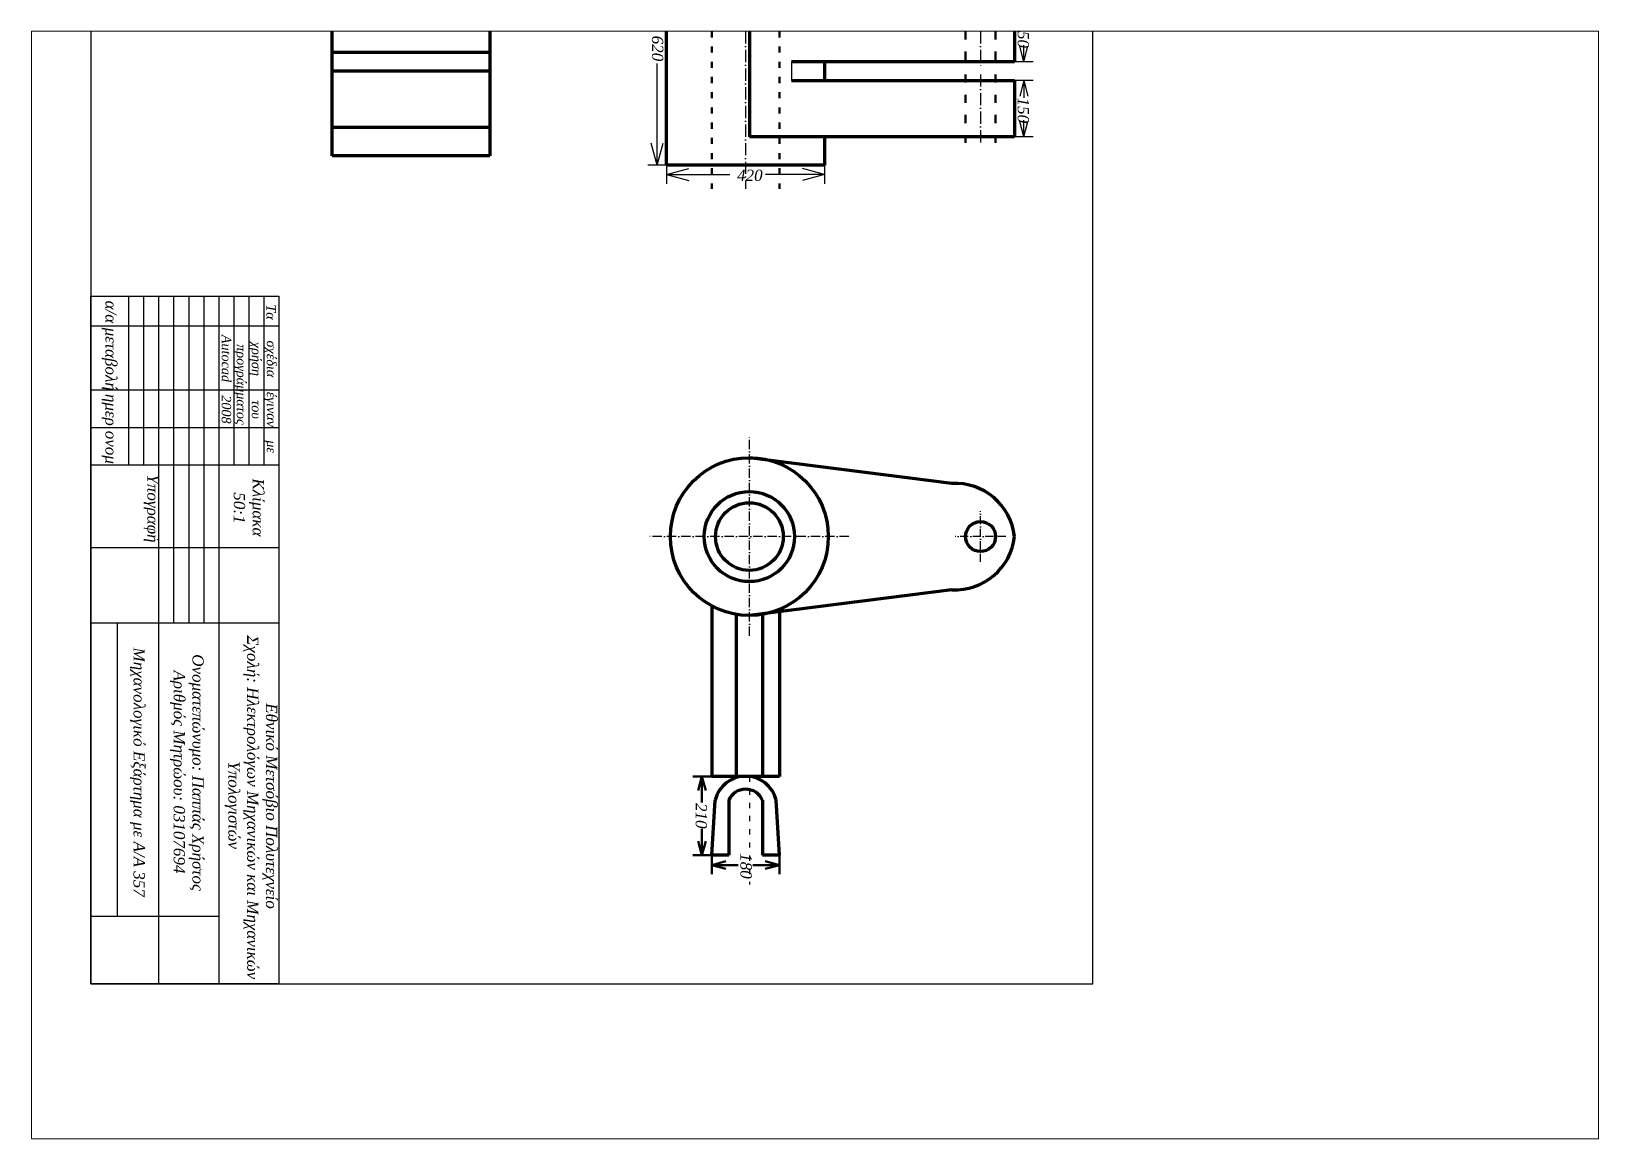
# Paper-space layout 'Layout1' of a CAD drawing. Header units: millimetres. Extents: x -1 to 416, y -2 to 293.
# The model-space entities are those that its viewports show. They can reach past a viewport. Long polylines and large blocks are cut down to what shows.
import ezdxf

# ---------------------------------------------------------------- set-up
doc = ezdxf.new("R2010")
doc.units = ezdxf.units.MM
doc.header["$LTSCALE"] = 0.09
doc.linetypes.add('ACAD_ISO03W100', pattern=[30, 12, -18])
doc.linetypes.add('ACAD_ISO10W100', pattern=[18, 12, -3, 0, -3])

# ---------------------------------------------------------------- blocks, each defined once
blk = doc.blocks.new('A$C11424FCF')
for p, q in [((0, 0), (0.8, 0)), ((0, -0.4), (0, 0)), ((0.8, 0), (2.5, 0)), ((0.8, 0), (0.8, -5)), ((2.5, 0), (3.5, 0)), ((2.5, 0), (2.5, -5)), ((3.5, 0), (4.5, 0)), ((3.5, 0), (3.5, -5)), ((4.5, 0), (6.7, 0)), ((4.5, 0), (4.5, -5)), ((6.7, 0), (8.7, 0)), ((6.7, 0), (6.7, -5)), ((8.7, 0), (18.3, 0)), ((8.7, 0), (8.7, -5)), ((18.3, 0), (18.3, -5)), ((0, -0.8), (0, -0.4)), ((0, -0.4), (4.5, -0.4)), ((0, -1.2), (0, -0.8)), ((0, -0.8), (4.5, -0.8)), ((0, -1.6), (0, -1.2)), ((0, -1.2), (4.5, -1.2)), ((0, -2), (0, -1.6)), ((0, -1.6), (18.3, -1.6)), ((16.5, -5), (16.5, -1.6)), ((0, -2.4), (0, -2)), ((0, -2), (8.7, -2)), ((0, -2.8), (0, -2.4)), ((0, -2.4), (8.7, -2.4)), ((0, -3.2), (0, -2.8)), ((0, -2.8), (8.7, -2.8)), ((0, -3.6), (0, -3.2)), ((0, -3.2), (18.3, -3.2)), ((0, -4), (0, -3.6)), ((0, -3.6), (4.5, -3.6)), ((0, -5), (0, -4)), ((0, -4), (4.5, -4)), ((8.7, -4.3), (16.5, -4.3)), ((16.5, -5), (0, -5)), ((18.3, -5), (16.5, -5))]:
    blk.add_line(p, q)
at = {"char_height": 0.3, "attachment_point": 1}
for s, insert, width in [('\\pi0.35011;{\\fTimes New Roman|b0|i1|c161|p18;Κλίμακα\\P\\pi0.72019;50\\fTimes New Roman|b0|i1|c0|p18;:1}', (4.5, -0.4), 2.2), ('\\pi2.1329;{\\fTimes New Roman|b0|i1|c161|p18;Εθνικό Μετσόβιο Πολυτεχνείο \\fTimes New Roman|b0|i1|c0|p18;\\P\\pi0.32682;\\fTimes New Roman|b0|i1|c161|p18;Σχολή\\fTimes New Roman|b0|i1|c0|p18;:\\fTimes New Roman|b0|i1|c161|p18; Ηλεκτρολόγων Μηχανικών και Μηχανικών \\P\\pi3.6785;Υπολογιστών}', (8.7, -0.045), 9.6), ('\\pi0.82906;{\\fTimes New Roman|b0|i1|c161|p18;Ονοματεπώνυμο\\fTimes New Roman|b0|i1|c0|p18;: \\fTimes New Roman|b0|i1|c161|p18;Παππάς Χρήστος\\P\\pi1.2619;Αριθμός Μητρώου\\fTimes New Roman|b0|i1|c0|p18;: 03107694}', (8.7, -2), 7.8), ('\\pi0.24207;{\\fTimes New Roman|b0|i1|c161|p18;Υπογραφή}', (4.5, -3.2), 2.2), ('\\pi0.65159;{\\fTimes New Roman|b0|i1|c161|p18;Μηχανολογικό Εξάρτημα με Α/Α 357}', (8.7, -3.567), 7.8), ('\\pi0.11774;{\\fTimes New Roman|b0|i1|c161|p18;α/α}', (0, -4.314), 0.8), ('\\pi0.038464;{\\fTimes New Roman|b0|i1|c161|p18;μεταβολή}', (0.8, -4.314), 1.7), ('\\pi0.10094;{\\fTimes New Roman|b0|i1|c161|p18;ημερ}', (2.5, -4.314), 1), ('\\pi0.081579;{\\fTimes New Roman|b0|i1|c161|p18;ονομ}', (3.5, -4.314), 1)]:
    blk.add_mtext(s, dxfattribs=dict(at, insert=insert, width=width))

msp = doc.modelspace()

# ---------------------------------------------------------------- linework, layer by layer
for p, q in [((-23.63, 305.53), (-23.63, -87.72)), ((242.82, -87.72), (242.82, 305.53)), ((-23.63, -87.72), (242.82, -87.72))]:
    msp.add_line(p, q)
at = {"linetype": 'ACAD_ISO03W100', "lineweight": 50, "ltscale": 1.5}
for p, q in [((141.49, 241), (141.49, 123.89)), ((159.49, 241), (159.49, 123.89))]:
    msp.add_line(p, q, dxfattribs=at)
at = {"linetype": 'ACAD_ISO10W100', "lineweight": 30, "ltscale": 3}
for p, q in [((150.49, 241), (150.49, 123.89)), ((212.99, 173.9), (212.99, 156.31)), ((212.99, 154.32), (212.99, 136.12))]:
    msp.add_line(p, q, dxfattribs=at)
at = {"linetype": 'Continuous', "lineweight": 90}
for p, q in [((40.49, 132.67), (40.49, 194.67)), ((82.49, 194.67), (82.49, 132.67)), ((129.49, 130.17), (129.49, 192.17)), ((151.49, 172.67), (151.49, 137.67)), ((221.99, 172.67), (221.99, 157.67)), ((82.49, 160.17), (40.49, 160.17)), ((82.49, 160.17), (82.49, 155.17)), ((82.49, 155.17), (40.49, 155.17)), ((221.99, 157.67), (162.68, 157.67)), ((171.49, 157.67), (171.49, 152.67)), ((162.68, 152.67), (221.99, 152.67)), ((221.99, 152.67), (221.99, 137.67)), ((82.49, 140.17), (40.49, 140.17)), ((221.99, 137.67), (151.49, 137.67)), ((171.49, 137.67), (171.49, 130.17)), ((82.49, 132.67), (40.49, 132.67)), ((171.49, 130.17), (129.49, 130.17)), ((205.36, 45.44), (151.49, 52.3)), ((205.36, 17.15), (151.49, 10.3)), ((141.49, 12.83), (141.49, -32.54)), ((147.99, 10.59), (147.99, -32.54)), ((154.99, 10.74), (154.99, -32.54)), ((159.49, 11.88), (159.49, -32.54)), ((159.49, -32.54), (141.49, -32.54)), ((145.99, -53.54), (141.49, -53.54)), ((159.49, -53.54), (154.99, -53.54))]:
    msp.add_line(p, q, dxfattribs=at)
at = {"linetype": 'Continuous', "lineweight": 30}
for p, q in [((126.99, 192.17), (126.99, 166.01)), ((224.49, 157.67), (223.39, 161.79)), ((224.49, 157.67), (224.49, 162.12)), ((224.49, 157.67), (225.59, 161.79)), ((126.99, 130.17), (126.99, 157.22)), ((226.99, 157.67), (221.99, 157.67)), ((226.99, 152.67), (221.99, 152.67)), ((224.49, 152.67), (223.39, 148.55)), ((224.49, 152.67), (225.59, 148.55)), ((224.49, 152.67), (224.49, 148.11)), ((224.49, 137.67), (223.39, 141.79)), ((224.49, 137.67), (224.49, 142.12)), ((224.49, 137.67), (225.59, 141.79)), ((226.99, 137.67), (221.99, 137.67)), ((126.99, 130.17), (125.41, 136.05)), ((126.99, 130.17), (128.57, 136.05)), ((129.49, 130.17), (124.49, 130.17)), ((129.49, 130.17), (129.49, 125.17)), ((129.49, 127.67), (135.37, 129.24)), ((171.49, 127.67), (165.61, 129.24)), ((171.49, 130.17), (171.49, 125.17)), ((129.49, 127.67), (135.37, 126.09)), ((129.49, 127.67), (146.29, 127.67)), ((171.49, 127.67), (155.75, 127.67)), ((171.49, 127.67), (165.61, 126.09))]:
    msp.add_line(p, q, dxfattribs=at)
at = {"linetype": 'ACAD_ISO03W100', "lineweight": 50, "ltscale": 2}
for p, q in [((208.99, 173.9), (208.99, 156.31)), ((216.99, 173.9), (216.99, 156.31)), ((208.99, 154.32), (208.99, 136.12)), ((216.99, 154.32), (216.99, 136.12))]:
    msp.add_line(p, q, dxfattribs=at)
at = {"ltscale": 0.09}
msp.add_line((162.68, 157.67), (162.68, 152.67), dxfattribs=at)
at = {"linetype": 'ACAD_ISO10W100', "lineweight": 30, "ltscale": 2.3}
for p, q in [((151.49, 4.84), (151.49, 57.75)), ((177.95, 31.3), (125.03, 31.3))]:
    msp.add_line(p, q, dxfattribs=at)
at = {"linetype": 'ACAD_ISO10W100', "lineweight": 30, "ltscale": 2}
for p, q in [((212.99, 24.54), (212.99, 38.05)), ((219.74, 31.3), (206.24, 31.3))]:
    msp.add_line(p, q, dxfattribs=at)
at = {"linetype": 'Continuous', "lineweight": 50}
for p, q in [((136.49, -32.54), (141.49, -32.54)), ((138.89, -32.54), (137.88, -36.3)), ((138.89, -32.54), (139.9, -36.3)), ((138.89, -32.54), (138.89, -39.52)), ((138.89, -53.54), (137.88, -49.77)), ((138.89, -53.54), (138.89, -46.49)), ((138.89, -53.54), (139.9, -49.77)), ((141.49, -53.54), (136.49, -53.54)), ((141.49, -53.54), (141.49, -58.54)), ((159.49, -53.54), (159.49, -58.54)), ((141.49, -56.13), (145.25, -55.12)), ((141.49, -56.13), (145.25, -57.13)), ((141.49, -56.13), (148.47, -56.13)), ((159.49, -56.13), (152.44, -56.13)), ((159.49, -56.13), (155.73, -55.12)), ((159.49, -56.13), (155.73, -57.13))]:
    msp.add_line(p, q, dxfattribs=at)
at = {"linetype": 'ACAD_ISO03W100', "lineweight": 30, "ltscale": 1.3}
msp.add_line((151.49, -32.54), (151.49, -61.34), dxfattribs=at)
at = {"lineweight": 90, "ltscale": 0.09}
for p, q in [((141.49, -53.54), (142.36, -38.9)), ((145.99, -38.9), (145.99, -53.54)), ((154.99, -38.9), (154.99, -53.54)), ((159.49, -53.54), (158.62, -38.9))]:
    msp.add_line(p, q, dxfattribs=at)
at = {"linetype": 'Continuous', "lineweight": 90}
for centre, radius in [((151.49, 31.3), 21), ((151.49, 31.3), 12), ((151.49, 31.3), 9), ((212.99, 31.3), 4)]:
    msp.add_circle(centre, radius, dxfattribs=at)
for centre, start, end in [((206.19, 29.56), 6.2522, 92.9665), ((206.19, 33.03), 267.0335, 353.7478)]:
    msp.add_arc(centre, 15.9, start, end, dxfattribs=at)
at = {"lineweight": 90, "ltscale": 0.09}
for centre, radius, start, end in [((150.49, -40.83), 8.35, 13.3441, 166.6559), ((150.49, -40.86), 4.91, 23.4704, 156.5296)]:
    msp.add_arc(centre, radius, start, end, dxfattribs=at)

# ---------------------------------------------------------------- block references
at = {"xscale": 10, "yscale": 10, "zscale": 10, "rotation": 270}
msp.add_blockref('A$C11424FCF', (26.37, 95.28), dxfattribs=at)

# ---------------------------------------------------------------- texts
at = {"linetype": 'Continuous', "lineweight": 30, "char_height": 3, "width": 4.1434, "attachment_point": 1, "rotation": 270}
for s, insert in [('{\\fTimes New Roman|b0|i1|c0|p18;150}', (225.86, 168.14)), ('{\\fTimes New Roman|b0|i0|c0|p18;^I\\fTimes New Roman|b0|i1|c0|p18;150}', (225.86, 148.14))]:
    msp.add_mtext(s, dxfattribs=dict(at, insert=insert))
at = {"linetype": 'Continuous', "lineweight": 30, "insert": (128.58, 164.62), "char_height": 3, "attachment_point": 1, "rotation": 270}
msp.add_mtext('{\\fTimes New Roman|b0|i1|c0|p18;620}', dxfattribs=at)
at = {"linetype": 'Continuous', "lineweight": 30, "insert": (148.22, 128.95), "char_height": 3, "width": 7.2608, "attachment_point": 1}
msp.add_mtext('{\\fTimes New Roman|b0|i1|c0|p18;420}', dxfattribs=at)
at = {"ltscale": 0.09, "char_height": 2.5, "attachment_point": 1, "rotation": 270}
for s, insert, width in [('\\pi2.1777;{\\fTimes New Roman|b0|i1|c161|p18;Τα}', (25.55, 95.28), 8), ('\\pi2.2734;{\\fTimes New Roman|b0|i1|c0|p18;Autocad}', (13.65, 87.28), 17), ('\\pi4.1381;{\\fTimes New Roman|b0|i1|c161|p18;χρήση}', (21.65, 87.28), 17), ('\\pi-8.7202;{\\fTimes New Roman|b0|i1|c161|p18;προγράμματος}', (17.65, 73.77), 3.4825), ('\\pi3.8037;{\\fTimes New Roman|b0|i1|c161|p18;σχέδια}', (25.65, 87.28), 17), ('\\pi1.3581;{\\fTimes New Roman|b0|i1|c0|p18;2008}', (13.65, 70.28), 10), ('\\pi2.6802;{\\fTimes New Roman|b0|i1|c161|p18;του}', (21.65, 70.28), 10), ('\\pi0.44791;{\\fTimes New Roman|b0|i1|c161|p18;έγιναν}', (25.65, 70.28), 10), ('\\pi3.3517;{\\fTimes New Roman|b0|i1|c161|p18;με}', (25.65, 60.28), 10)]:
    msp.add_mtext(s, dxfattribs=dict(at, insert=insert, width=width))
at = {"linetype": 'Continuous', "lineweight": 50, "char_height": 3, "width": 4.3673, "attachment_point": 1, "rotation": 270}
for s, insert in [('{\\fTimes New Roman|b0|i1|c0|p18;210}', (140.21, -39.62)), ('{\\fTimes New Roman|b0|i1|c0|p18;180}', (152.13, -52.98))]:
    msp.add_mtext(s, dxfattribs=dict(at, insert=insert))

psp = doc.layouts.get("Layout1")

# ---------------------------------------------------------------- viewports
at = {"layer": '0'}
psp.add_viewport(center=(207.73, 145.33), size=(416.86, 294.7451), view_center_point=(168.95, 18.41), view_height=294.7451, dxfattribs=at)

doc.saveas('drawing.dxf')
